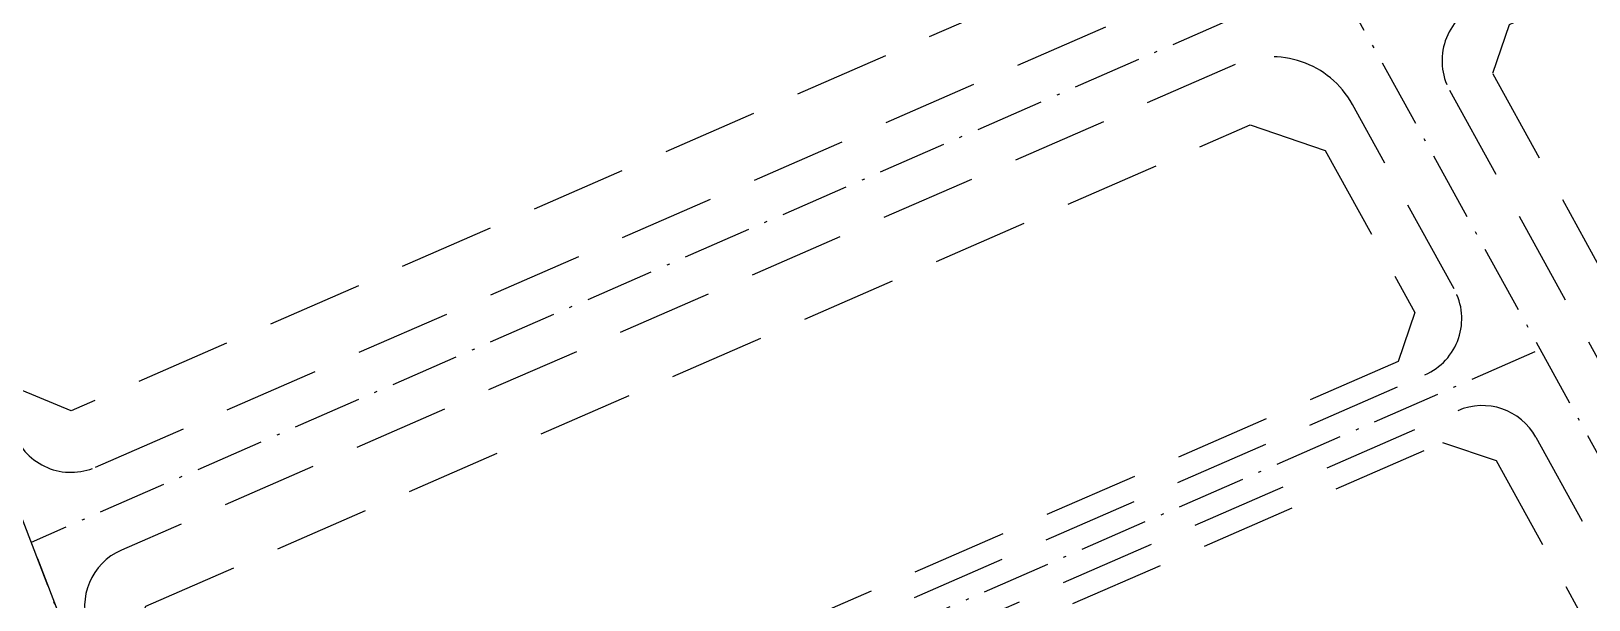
# Model space of a CAD drawing. Header units: metres. Extents: x 566631 to 571261, y 2062953 to 2068466.
# Drawn here: x 568762.1 to 568965.4, y 2066674.1 to 2066748.2 of the extents above; entities that cross this region are included whole.
import ezdxf

# ---------------------------------------------------------------- set-up
doc = ezdxf.new("R2010")
doc.units = ezdxf.units.M
doc.linetypes.add('ACAD_ISO10W100', pattern=[18.5, 12, -3, 0.5, -3])
doc.linetypes.add('HIDDEN', pattern=[0.375, 0.25, -0.125])
for name, color, linetype in [('LogDg phu', 7, 'CONTINUOUS'), ('TimDg', 222, 'CONTINUOUS'), ('ViaHeSphu', 32, 'CONTINUOUS')]:
    doc.layers.add(name, color=color, linetype=linetype)

msp = doc.modelspace()

# ---------------------------------------------------------------- linework, layer by layer
at = {"layer": 'LogDg phu', "linetype": 'HIDDEN', "ltscale": 50}
for points in [[(568911.717, 2066752.884, 0.4416603), (568917.431, 2066769.678), (568906.334, 2066789.807, -0.0075863), (568880.607, 2066838.193, 0.381998), (568870.652, 2066842.026), (568732.494, 2066789.664, 0.4153926), (568727.86, 2066779.318), (568759.89, 2066695.822, 0.4273845), (568770.555, 2066691.353)], [(568943.986, 2066703.406, 0.4416603), (568947.795, 2066714.602), (568934.523, 2066738.675, 0.3872893), (568919.22, 2066743.881), (568773.932, 2066680.553, 0.4011641), (568769.659, 2066670.354), (568780.773, 2066641.381, 0.4273845), (568791.439, 2066636.913)], [(568958.462, 2066695.252), (568969.13, 2066675.903, -0.4416603), (568965.321, 2066664.707), (568808.887, 2066596.52, -0.4142136), (568798.357, 2066600.657), (568789.566, 2066620.825, -0.4142136), (568793.703, 2066631.355), (568948.26, 2066698.724, -0.3872893)]]:
    msp.add_lwpolyline(points, format="xyb", close=True, dxfattribs=at)
msp.add_lwpolyline([(569070.631, 2066676.376), (568990.968, 2066765.167, 0.3535072), (568981.041, 2066766.769, -0.0276727), (568951.026, 2066751.736, 0.4422779), (568947.201, 2066740.534), (568998.94, 2066646.687)], format="xyb", dxfattribs=at)
at = {"layer": 'TimDg', "linetype": 'ACAD_ISO10W100', "ltscale": 0.75}
for p, q in [((568932.04, 2066755.606), (568762.15, 2066681.553)), ((568958.33, 2066706.385), (568753.762, 2066617.217))]:
    msp.add_line(p, q, dxfattribs=at)
msp.add_lwpolyline([(568480.905, 2067725.355, 0.022817), (568589.979, 2067474.37), (568662.678, 2067325.994, -0.0033829), (568674.42, 2067301.611), (568737.998, 2067167.279, -0.0038824), (568751.067, 2067139.104), (568792.044, 2067048.93, -0.0070876), (568814.766, 2066996.984), (568828.719, 2066963.814, 0.0264241), (568911.588, 2066792.704), (569143.283, 2066372.44, -0.0075171)], format="xyb", dxfattribs=at)
for points in [[(568779.224, 2066637.043), (568668.541, 2066925.574), (568567.31, 2067189.467), (568526.349, 2067287.233)], [(568526.349, 2067287.233), (568567.31, 2067189.467), (568668.541, 2066925.574), (568779.224, 2066637.043), (568821.579, 2066539.873)]]:
    msp.add_lwpolyline(points, dxfattribs=at)
at = {"layer": 'ViaHeSphu', "linetype": 'HIDDEN', "ltscale": 50}
msp.add_lwpolyline([(568767.354, 2066698.685), (568760.98, 2066701.355), (568730.654, 2066780.411), (568733.538, 2066786.851), (568868.406, 2066837.966), (568875.356, 2066835.285, 0.0075597), (568901.079, 2066786.91), (568911.006, 2066768.904), (568907.969, 2066759.977)], format="xyb", close=True, dxfattribs=at)
msp.add_lwpolyline([(569004.194, 2066649.584), (568952.833, 2066742.745), (568955.006, 2066749.114, 0.0241084), (568981.487, 2066762.422), (568989.16, 2066761.193), (569067.218, 2066674.191), (569066.134, 2066668.136), (569021.23, 2066644.469)], format="xyb", dxfattribs=at)
for points in [[(568921.182, 2066736.01), (568930.979, 2066732.677), (568942.641, 2066711.523), (568940.471, 2066705.146), (568790.031, 2066639.572), (568783.656, 2066642.242), (568774.331, 2066666.551), (568777.124, 2066673.217)], [(568953.287, 2066692.212), (568963.976, 2066672.824), (568961.806, 2066666.448), (568807.689, 2066599.27), (568801.107, 2066601.856), (568792.316, 2066622.023), (568794.902, 2066628.605), (568946.29, 2066694.592)]]:
    msp.add_lwpolyline(points, close=True, dxfattribs=at)

doc.saveas('drawing.dxf')
